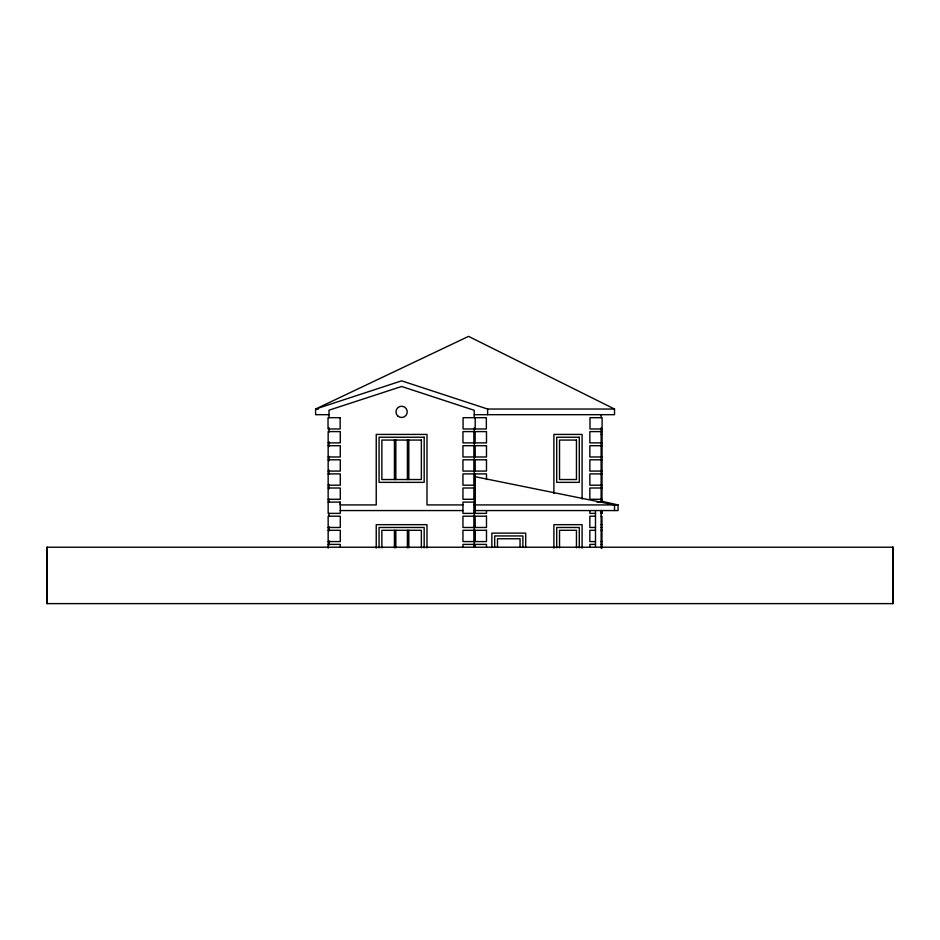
<?xml version="1.0" encoding="UTF-8"?>
<svg xmlns="http://www.w3.org/2000/svg" width="940" height="940" viewBox="0 0 940 940"><rect width="100%" height="100%" fill="white"/><g stroke="black" fill="none" stroke-linecap="round" stroke-linejoin="round"><path stroke-width="1.41" d="M328.154 502.101L340.28 502.101L340.28 504.921L376.235 504.921L376.235 434.421L426.995 434.421L426.995 504.921L462.95 504.921M601.976 513.381L601.976 510.561L601.976 513.381L601.13 513.381L601.13 510.561L601.13 548.161M318.519 409.041L315.605 409.041L315.605 414.681L329 414.681M614.525 409.041L468.555 336.379L315.605 409.041L401.615 380.841L487.625 409.041L614.525 409.041L614.525 414.681L474.23 414.681M601.13 428.781L601.976 428.781M602.105 428.969L589.979 428.969L589.979 417.689L602.105 417.689L601.976 501.984M601.976 431.601L589.85 431.601L589.85 442.881L601.976 442.881M601.13 434.421L601.976 434.421M328.154 442.881L340.28 442.881L340.28 431.601L328.154 431.601L328.154 513.381L340.28 513.381L340.28 502.101M328.154 445.701L340.28 445.701L340.28 456.981L328.154 456.981M601.976 445.701L589.85 445.701L589.85 456.981L601.976 456.981M328.154 459.801L340.28 459.801L340.28 471.081L328.154 471.081M601.976 459.801L589.85 459.801L589.85 471.081L601.976 471.081M328.154 473.901L340.28 473.901L340.28 485.181L328.154 485.181M601.976 473.901L589.85 473.901L589.85 485.181L601.976 485.181M475.205 485.181L462.95 485.181L462.95 473.901L486.485 473.901L486.485 479.541M328.154 488.001L340.28 488.001L340.28 499.281L328.154 499.281M475.205 488.001L462.95 488.001L462.95 499.281L475.205 499.281M601.976 488.001L589.85 488.001L589.85 499.281L601.976 499.281M475.205 502.101L462.95 502.101L462.95 513.381L486.485 513.381L486.485 510.561M596.9 502.101L601.976 502.101M474.23 504.921L618.05 504.921L618.05 510.561L474.23 510.561M340.28 510.561L462.95 510.561M595.49 513.381L589.85 513.381L589.85 510.561M595.49 516.201L589.85 516.201L589.85 527.481L595.49 527.481M601.13 516.201L601.976 516.201L601.976 548.161M601.13 524.661L601.976 524.661M328.154 527.481L340.28 527.481L340.28 516.201L328.154 516.201L328.154 548.161M601.13 527.481L601.976 527.481M328.154 530.301L340.28 530.301L340.28 541.581L328.154 541.581M595.49 530.301L589.85 530.301L589.85 541.581L595.49 541.581M601.13 530.301L601.976 530.301M601.13 541.581L601.976 541.581M328.154 544.401L340.28 544.401L340.28 547.221M595.49 544.401L589.85 544.401L589.85 547.221M601.13 544.401L601.976 544.401M475.205 476.721L614.525 504.921L614.525 510.561M601.024 501.102L618.05 504.921M892.718 547.221L892.718 603.621M601.13 414.681L601.13 417.595M601.13 427.794L601.13 502.101M595.49 510.561L595.49 547.033M582.095 499.046L582.095 434.421L553.895 434.421L553.895 493.406M582.095 548.161L582.095 524.661L553.895 524.661L553.895 548.161M579.275 547.856L579.275 527.481L556.715 527.481L556.715 547.856M576.455 547.844L576.455 530.301L559.535 530.301L559.535 547.844M525.695 547.55L525.695 533.121L491.855 533.121L491.855 547.55M522.875 547.503L522.875 535.941L494.675 535.941L494.675 547.503M520.055 547.444L520.055 538.761L497.495 538.761L497.495 547.444M487.625 409.041L487.625 414.681M486.485 547.221L486.485 544.401L462.95 544.401L462.95 547.221M475.205 417.689L475.205 428.969M475.076 431.601L475.076 442.881M475.076 445.701L475.205 456.981M475.076 459.801L475.205 471.081M475.205 473.901L475.205 513.381M475.076 516.201L475.205 527.481M475.205 530.301L475.205 541.581M475.076 544.401L475.076 547.221M474.359 431.601L474.359 442.881M474.359 445.701L474.359 456.981M474.359 459.801L474.359 471.081M474.359 473.901L474.359 485.181M474.359 488.001L474.359 499.281M474.359 502.101L474.359 513.381M474.359 516.201L474.359 527.481M474.359 530.301L474.359 541.581M474.359 544.401L474.359 547.221M474.23 417.619L474.23 410.287L401.615 386.481L329 410.193L329 417.595M474.23 427.782L474.23 547.221M426.995 547.903L426.995 524.661L376.235 524.661L376.235 548.161M424.175 547.856L424.175 527.481L379.055 527.481L379.055 547.856M421.355 547.844L421.355 530.301L381.875 530.301L381.875 547.844M408.806 440.061L408.806 479.541M408.806 530.301L408.806 547.844M407.396 440.061L407.396 479.541M407.396 530.301L407.396 547.844M395.834 440.061L395.834 479.541M395.834 530.301L395.834 547.844M394.424 440.061L394.424 479.541M394.424 530.301L394.424 547.844M329 427.7L329 432.165M329 441.765L329 446.664M329 456.452L329 460.859M329 470.012L329 474.383M329 484.359L329 488.976M329 499.046L329 502.101M329 513.381L329 516.307M329 526.529L329 530.912M329 540.618L329 544.965M47.282 547.221L47.282 603.621M340.151 417.689L328.025 417.689L328.025 428.969L340.151 428.969L340.151 417.689M486.356 417.689L463.079 417.689L463.079 428.969L486.356 428.969L486.356 417.689M486.485 431.601L462.95 431.601L462.95 442.881L486.485 442.881L486.485 431.601M424.175 437.241L379.055 437.241L379.055 482.361L424.175 482.361L424.175 437.241M579.275 437.241L556.715 437.241L556.715 482.361L579.275 482.361L579.275 437.241M421.355 440.061L381.875 440.061L381.875 479.541L421.355 479.541L421.355 440.061M576.455 440.061L559.535 440.061L559.535 479.541L576.455 479.541L576.455 440.061M486.485 445.701L462.95 445.701L462.95 456.981L486.485 456.981L486.485 445.701M486.485 459.801L462.95 459.801L462.95 471.081L486.485 471.081L486.485 459.801M486.485 516.201L462.95 516.201L462.95 527.481L486.485 527.481L486.485 516.201M486.485 530.301L462.95 530.301L462.95 541.581L486.485 541.581L486.485 530.301M893 547.221L47 547.221L47 603.621L893 603.621L893 547.221M397.832 416.044A5.64 5.64 0 0 0 407.126 413.048A5.64 5.64 0 0 0 399.888 406.491A5.64 5.64 0 0 0 397.832 416.044"/></g></svg>
